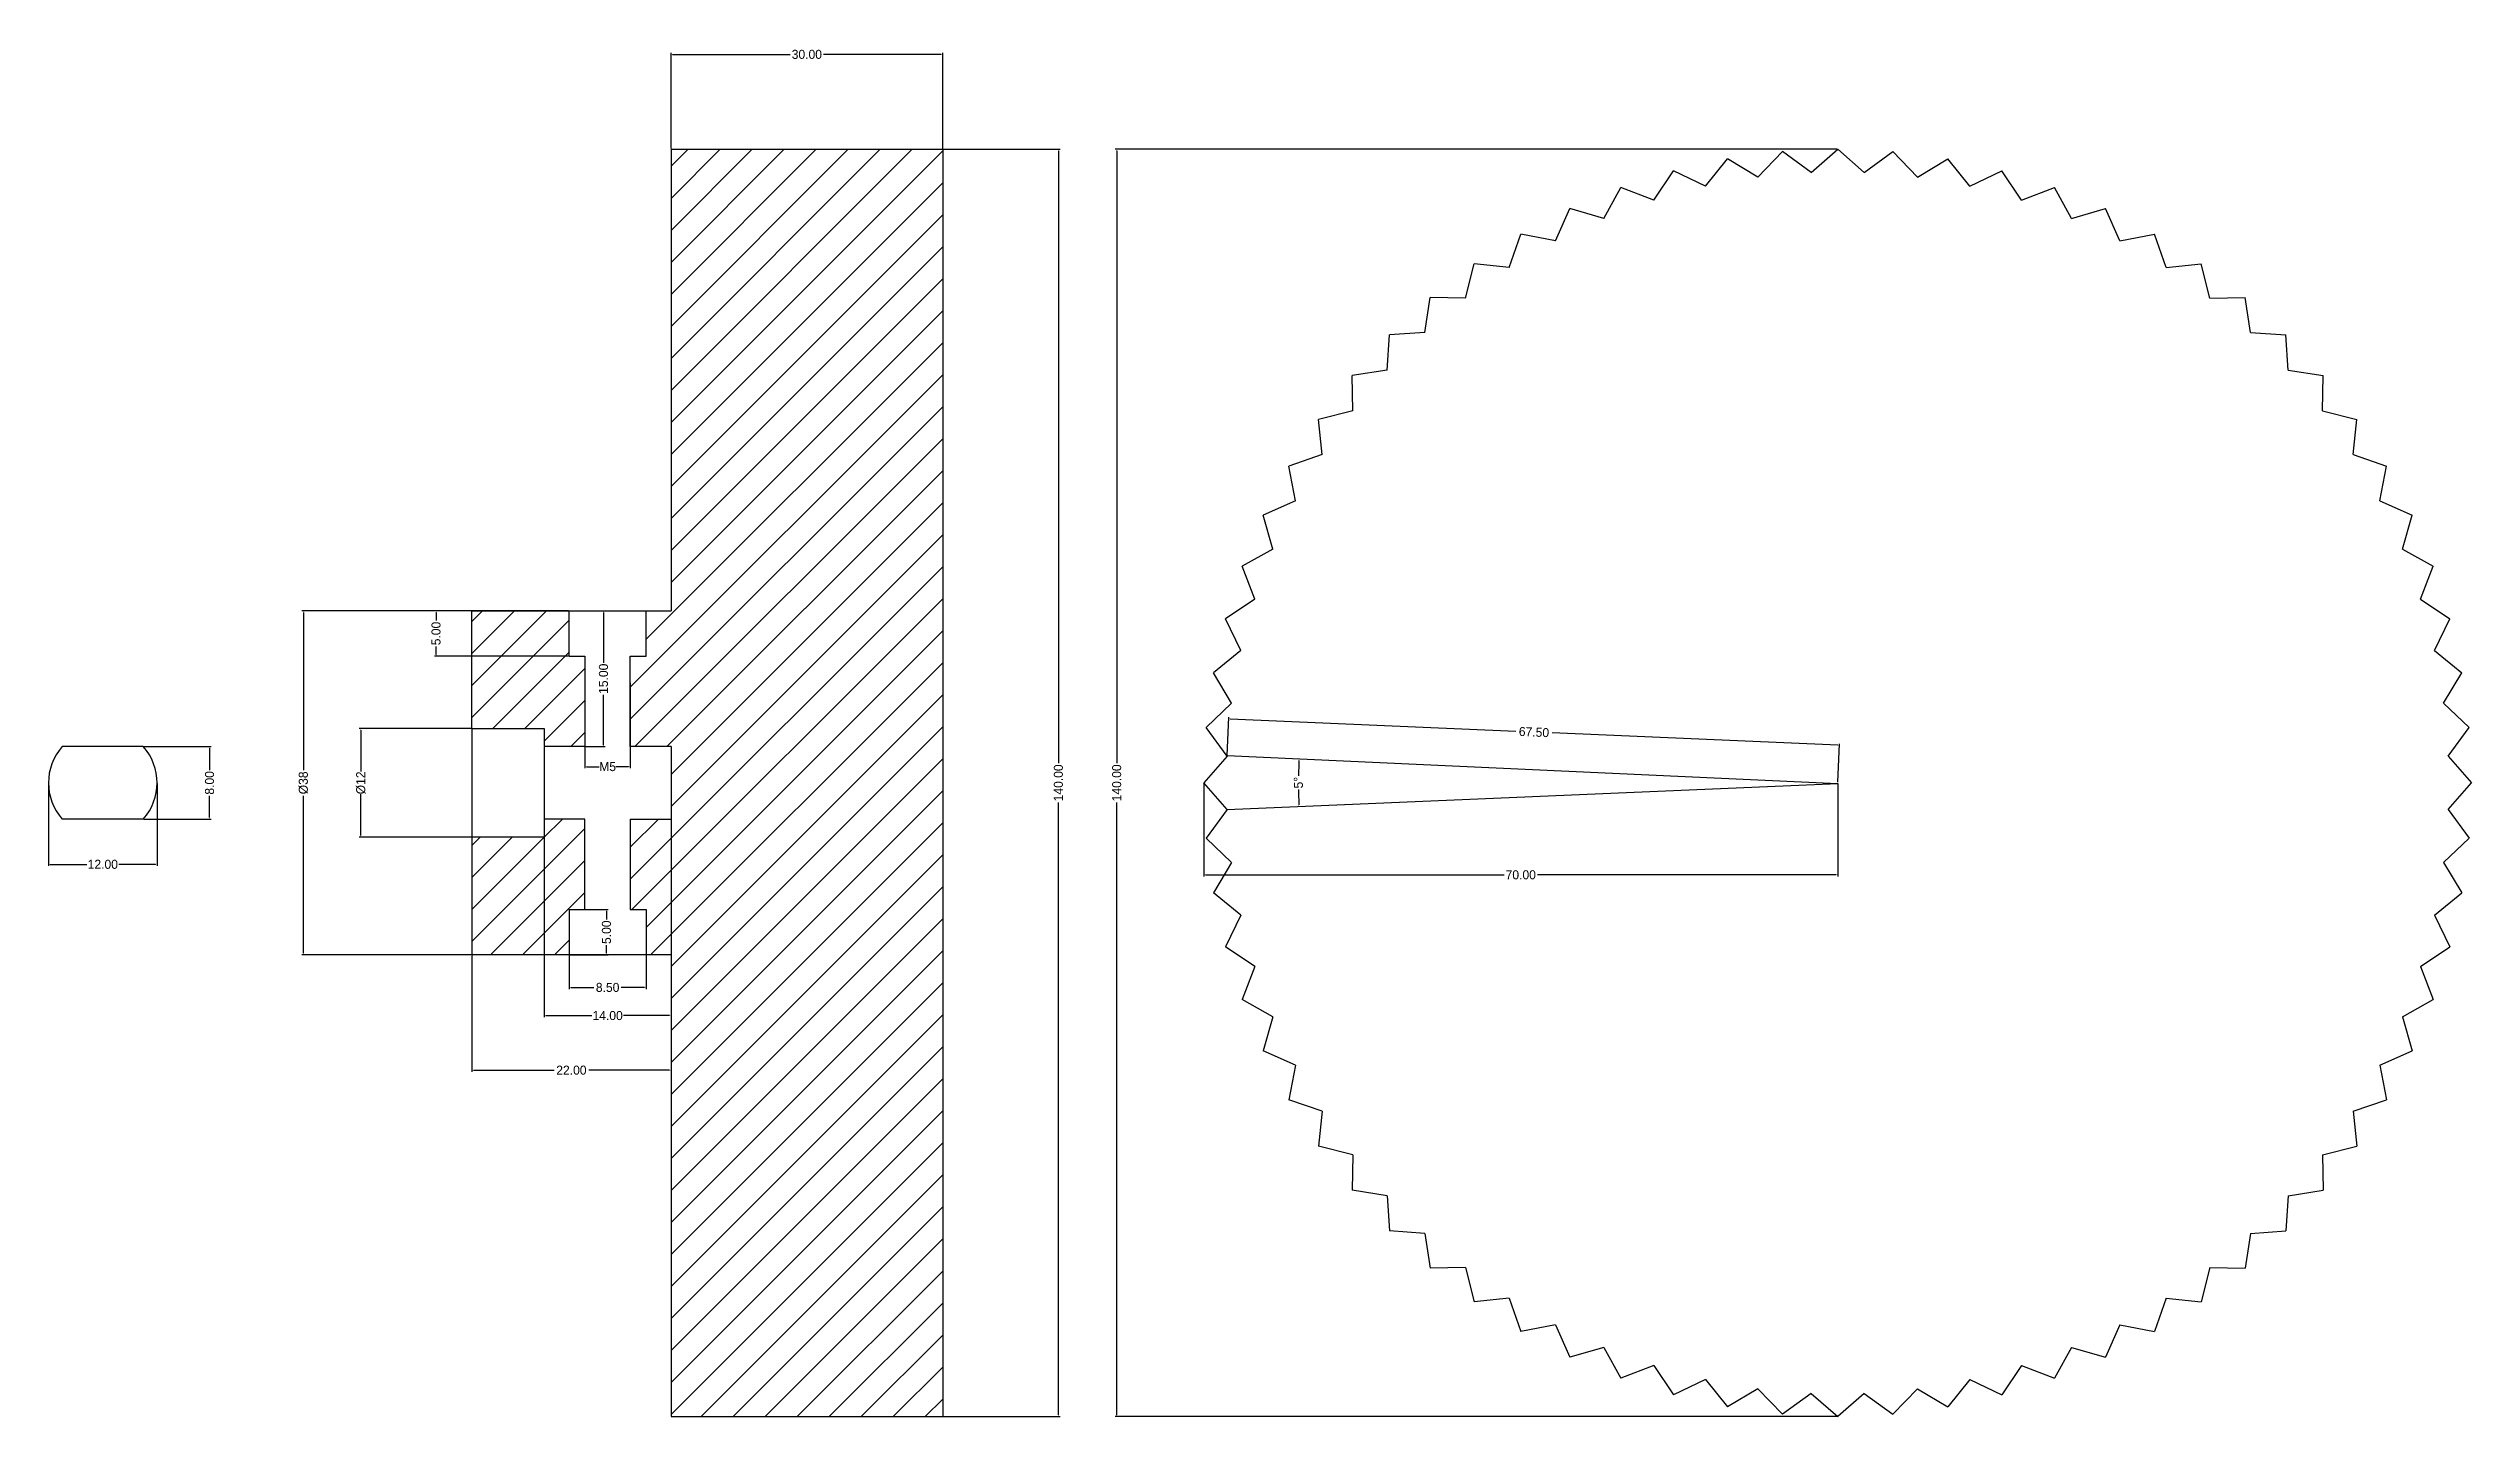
# Model space of a CAD drawing. Header units: inches. Extents: x -36 to 232, y -70 to 81.
import ezdxf

# ---------------------------------------------------------------- set-up
doc = ezdxf.new("R2010")
doc.units = ezdxf.units.IN
doc.header["$MEASUREMENT"] = 0
doc.dimstyles.get("Standard").update_dxf_attribs({"dimtxt": 1, "dimasz": 0.18, "dimexe": 0.18, "dimexo": 0.0625, "dimgap": 0.09, "dimtad": 0, "dimtoh": 1, "dimzin": 0, "dimdsep": 46, "dimtxsty": 'Standard', "dimcen": 0.09, "dimadec": 0, "dimazin": 0, "dimtfac": 1, "dimtofl": 0, "dimtmove": 0, "dimatfit": 3, "dimfxl": 1, "dimtolj": 1, "dimtzin": 0, "dimarcsym": 0})

# ---------------------------------------------------------------- blocks, each defined once
blk = doc.blocks.new('*D1')
at = {"color": 0, "lineweight": -2}
for p, q in [((62.81, 70), (75.71, 70)), ((75.53, 69.82), (75.53, 2.17)), ((75.53, -69.82), (75.53, -2.17)), ((62.81, -70), (75.71, -70))]:
    blk.add_line(p, q, dxfattribs=at)
at = {"color": 0}
for points in [[(75.5, 69.82), (75.56, 69.82), (75.53, 70)], [(75.5, -69.82), (75.56, -69.82), (75.53, -70)]]:
    blk.add_solid(points, dxfattribs=at)
at = {"layer": 'Defpoints', "color": 0}
for p in [(62.75, 70), (62.75, -70), (75.53, -70)]:
    blk.add_point(p, dxfattribs=at)
at = {"color": 0, "insert": (75.53, 0), "char_height": 1, "attachment_point": 5, "rotation": 90}
blk.add_mtext('\\A1;140.00', dxfattribs=at)
blk = doc.blocks.new('*D2')
at = {"color": 0, "lineweight": -2}
for p, q in [((10.69, 19), (-8.02, 19)), ((-7.84, 18.82), (-7.84, 1.42)), ((-7.84, -18.82), (-7.84, -1.42)), ((10.69, -19), (-8.02, -19))]:
    blk.add_line(p, q, dxfattribs=at)
at = {"color": 0}
for points in [[(-7.87, 18.82), (-7.81, 18.82), (-7.84, 19)], [(-7.87, -18.82), (-7.81, -18.82), (-7.84, -19)]]:
    blk.add_solid(points, dxfattribs=at)
at = {"layer": 'Defpoints', "color": 0}
for p in [(10.75, 19), (-7.84, -19), (10.75, -19)]:
    blk.add_point(p, dxfattribs=at)
at = {"color": 0, "insert": (-7.84, 0), "char_height": 1, "attachment_point": 5, "rotation": 90}
blk.add_mtext('\\A1;%%C38', dxfattribs=at)
blk = doc.blocks.new('*D3')
at = {"color": 0, "lineweight": -2}
for p, q in [((10.69, 6), (-1.68, 6)), ((-1.5, 5.82), (-1.5, 1.26)), ((-1.5, -5.82), (-1.5, -1.26)), ((10.69, -6), (-1.68, -6))]:
    blk.add_line(p, q, dxfattribs=at)
at = {"color": 0}
for points in [[(-1.53, 5.82), (-1.47, 5.82), (-1.5, 6)], [(-1.53, -5.82), (-1.47, -5.82), (-1.5, -6)]]:
    blk.add_solid(points, dxfattribs=at)
at = {"layer": 'Defpoints', "color": 0}
for p in [(10.75, 6), (-1.5, -6), (10.75, -6)]:
    blk.add_point(p, dxfattribs=at)
at = {"color": 0, "insert": (-1.5, 0), "char_height": 1, "attachment_point": 5, "rotation": 90}
blk.add_mtext('\\A1;%%C12', dxfattribs=at)
blk = doc.blocks.new('*D4')
at = {"color": 0, "lineweight": -2}
for p, q in [((32.75, 70.06), (32.75, 80.65)), ((32.93, 80.47), (45.91, 80.47)), ((62.57, 80.47), (49.59, 80.47)), ((62.75, 70.06), (62.75, 80.65))]:
    blk.add_line(p, q, dxfattribs=at)
at = {"color": 0}
for points in [[(32.93, 80.5), (32.93, 80.44), (32.75, 80.47)], [(62.57, 80.5), (62.57, 80.44), (62.75, 80.47)]]:
    blk.add_solid(points, dxfattribs=at)
at = {"layer": 'Defpoints', "color": 0}
for p in [(62.75, 80.47), (32.75, 70), (62.75, 70)]:
    blk.add_point(p, dxfattribs=at)
at = {"color": 0, "insert": (47.75, 80.47), "char_height": 1, "attachment_point": 5}
blk.add_mtext('\\A1;30.00', dxfattribs=at)
blk = doc.blocks.new('*D5')
at = {"color": 0, "lineweight": -2}
for p, q in [((10.75, -19.06), (10.75, -31.92)), ((32.75, -19.06), (32.75, -31.92)), ((10.93, -31.74), (19.83, -31.74)), ((32.57, -31.74), (23.67, -31.74))]:
    blk.add_line(p, q, dxfattribs=at)
at = {"color": 0}
for points in [[(10.93, -31.71), (10.93, -31.77), (10.75, -31.74)], [(32.57, -31.71), (32.57, -31.77), (32.75, -31.74)]]:
    blk.add_solid(points, dxfattribs=at)
at = {"layer": 'Defpoints', "color": 0}
for p in [(10.75, -19), (32.75, -19), (32.75, -31.74)]:
    blk.add_point(p, dxfattribs=at)
at = {"color": 0, "insert": (21.75, -31.74), "char_height": 1, "attachment_point": 5}
blk.add_mtext('\\A1;22.00', dxfattribs=at)
blk = doc.blocks.new('*D6')
at = {"color": 0, "lineweight": -2}
for p, q in [((-25.47, 4), (-18.03, 4)), ((-18.21, 3.82), (-18.21, 1.42)), ((-18.21, -3.82), (-18.21, -1.42)), ((-25.47, -4), (-18.03, -4))]:
    blk.add_line(p, q, dxfattribs=at)
at = {"color": 0}
for points in [[(-18.24, 3.82), (-18.18, 3.82), (-18.21, 4)], [(-18.24, -3.82), (-18.18, -3.82), (-18.21, -4)]]:
    blk.add_solid(points, dxfattribs=at)
at = {"layer": 'Defpoints', "color": 0}
for p in [(-25.53, 4), (-25.53, -4), (-18.21, -4)]:
    blk.add_point(p, dxfattribs=at)
at = {"color": 0, "insert": (-18.21, 0), "char_height": 1, "attachment_point": 5, "rotation": 90}
blk.add_mtext('\\A1;8.00', dxfattribs=at)
blk = doc.blocks.new('*D7')
at = {"color": 0, "lineweight": -2}
for p, q in [((-36, -0.06), (-36, -9.18)), ((-24, -0.06), (-24, -9.18)), ((-35.82, -9), (-31.76, -9)), ((-24.18, -9), (-28.24, -9))]:
    blk.add_line(p, q, dxfattribs=at)
at = {"color": 0}
for points in [[(-35.82, -8.97), (-35.82, -9.03), (-36, -9)], [(-24.18, -8.97), (-24.18, -9.03), (-24, -9)]]:
    blk.add_solid(points, dxfattribs=at)
at = {"layer": 'Defpoints', "color": 0}
for p in [(-36, 0), (-24, 0), (-24, -9)]:
    blk.add_point(p, dxfattribs=at)
at = {"color": 0, "insert": (-30, -9), "char_height": 1, "attachment_point": 5}
blk.add_mtext('\\A1;12.00', dxfattribs=at)
blk = doc.blocks.new('*D8')
at = {"color": 0, "lineweight": -2}
for p, q in [((91.59, -0.06), (91.59, -10.34)), ((161.59, -0.06), (161.59, -10.34)), ((91.77, -10.16), (124.75, -10.16)), ((161.41, -10.16), (128.43, -10.16))]:
    blk.add_line(p, q, dxfattribs=at)
at = {"color": 0}
for points in [[(91.77, -10.13), (91.77, -10.19), (91.59, -10.16)], [(161.41, -10.13), (161.41, -10.19), (161.59, -10.16)]]:
    blk.add_solid(points, dxfattribs=at)
at = {"layer": 'Defpoints', "color": 0}
for p in [(91.59, 0), (161.59, 0), (161.59, -10.16)]:
    blk.add_point(p, dxfattribs=at)
at = {"color": 0, "insert": (126.59, -10.16), "char_height": 1, "attachment_point": 5}
blk.add_mtext('\\A1;70.00', dxfattribs=at)
blk = doc.blocks.new('*D9')
at = {"color": 0, "lineweight": -2}
for p, q in [((94.15, 3.01), (94.34, 7.26)), ((94.51, 7.08), (126.05, 5.7)), ((161.59, 4.15), (130.05, 5.52)), ((161.59, 0.06), (161.78, 4.32))]:
    blk.add_line(p, q, dxfattribs=at)
at = {"color": 0}
for points in [[(94.51, 7.11), (94.51, 7.05), (94.33, 7.08)], [(161.59, 4.18), (161.59, 4.12), (161.77, 4.14)]]:
    blk.add_solid(points, dxfattribs=at)
at = {"layer": 'Defpoints', "color": 0}
for p in [(94.33, 7.08), (94.15, 2.94), (161.59, 0)]:
    blk.add_point(p, dxfattribs=at)
at = {"color": 0, "insert": (128.05, 5.61), "char_height": 1, "attachment_point": 5, "rotation": 357.5}
blk.add_mtext('\\A1;67.50', dxfattribs=at)
blk = doc.blocks.new('*D10')
at = {"color": 0, "lineweight": -2}
for start, end in [(177.5671, 179.1924), (180.6485, 182.2738)]:
    blk.add_arc((161.59, -0.06), 59.55, start, end, dxfattribs=at)
at = {"color": 0}
for points in [[(102.06, 2.47), (102.12, 2.46), (102.1, 2.65)], [(102.11, -2.42), (102.05, -2.43), (102.09, -2.61)]]:
    blk.add_solid(points, dxfattribs=at)
at = {"layer": 'Defpoints', "color": 0}
for p in [(94.15, 3.01), (102.04, 0.9), (161.59, -0.06), (161.59, -0.06), (94.15, -2.94)]:
    blk.add_point(p, dxfattribs=at)
at = {"color": 0, "insert": (102.04, 0.02), "char_height": 1, "attachment_point": 5, "rotation": 89.9205}
blk.add_mtext('\\A1;5°', dxfattribs=at)
blk = doc.blocks.new('*D11')
at = {"color": 0, "lineweight": -2}
for p, q in [((23.25, 11.04), (23.25, 1.61)), ((28.25, 11.04), (28.25, 1.61)), ((23.43, 1.79), (24.83, 1.79)), ((28.07, 1.79), (26.67, 1.79))]:
    blk.add_line(p, q, dxfattribs=at)
at = {"color": 0}
for points in [[(23.43, 1.82), (23.43, 1.76), (23.25, 1.79)], [(28.07, 1.82), (28.07, 1.76), (28.25, 1.79)]]:
    blk.add_solid(points, dxfattribs=at)
at = {"layer": 'Defpoints', "color": 0}
for p in [(23.25, 11.11), (28.25, 11.11), (28.25, 1.79)]:
    blk.add_point(p, dxfattribs=at)
at = {"color": 0, "insert": (25.75, 1.79), "char_height": 1, "attachment_point": 5}
blk.add_mtext('\\A1;M5', dxfattribs=at)
blk = doc.blocks.new('*D12')
at = {"color": 0, "lineweight": -2}
for p, q in [((21.56, -14), (25.8, -14)), ((25.62, -14.18), (25.62, -15.08)), ((25.62, -18.82), (25.62, -17.92)), ((21.56, -19), (25.8, -19))]:
    blk.add_line(p, q, dxfattribs=at)
at = {"color": 0}
for points in [[(25.59, -14.18), (25.65, -14.18), (25.62, -14)], [(25.59, -18.82), (25.65, -18.82), (25.62, -19)]]:
    blk.add_solid(points, dxfattribs=at)
at = {"layer": 'Defpoints', "color": 0}
for p in [(21.5, -14), (21.5, -19), (25.62, -19)]:
    blk.add_point(p, dxfattribs=at)
at = {"color": 0, "insert": (25.62, -16.5), "char_height": 1, "attachment_point": 5, "rotation": 90}
blk.add_mtext('\\A1;5.00', dxfattribs=at)
blk = doc.blocks.new('*D13')
at = {"color": 0, "lineweight": -2}
for p, q in [((21.5, -19.06), (21.5, -22.78)), ((30, -19.06), (30, -22.78)), ((21.68, -22.6), (24.24, -22.6)), ((29.82, -22.6), (27.26, -22.6))]:
    blk.add_line(p, q, dxfattribs=at)
at = {"color": 0}
for points in [[(21.68, -22.57), (21.68, -22.63), (21.5, -22.6)], [(29.82, -22.57), (29.82, -22.63), (30, -22.6)]]:
    blk.add_solid(points, dxfattribs=at)
at = {"layer": 'Defpoints', "color": 0}
for p in [(21.5, -19), (30, -19), (30, -22.6)]:
    blk.add_point(p, dxfattribs=at)
at = {"color": 0, "insert": (25.75, -22.6), "char_height": 1, "attachment_point": 5}
blk.add_mtext('\\A1;8.50', dxfattribs=at)
blk = doc.blocks.new('*D14')
at = {"color": 0, "lineweight": -2}
for p, q in [((18.75, 3.94), (18.75, -25.89)), ((32.75, 3.94), (32.75, -25.89)), ((18.93, -25.71), (23.99, -25.71)), ((32.57, -25.71), (27.51, -25.71))]:
    blk.add_line(p, q, dxfattribs=at)
at = {"color": 0}
for points in [[(18.93, -25.68), (18.93, -25.74), (18.75, -25.71)], [(32.57, -25.68), (32.57, -25.74), (32.75, -25.71)]]:
    blk.add_solid(points, dxfattribs=at)
at = {"layer": 'Defpoints', "color": 0}
for p in [(18.75, 4), (32.75, 4), (32.75, -25.71)]:
    blk.add_point(p, dxfattribs=at)
at = {"color": 0, "insert": (25.75, -25.71), "char_height": 1, "attachment_point": 5}
blk.add_mtext('\\A1;14.00', dxfattribs=at)
blk = doc.blocks.new('*D15')
at = {"color": 0, "lineweight": -2}
for p, q in [((21.44, 19), (6.62, 19)), ((6.8, 18.82), (6.8, 17.92)), ((21.44, 14), (6.62, 14)), ((6.8, 14.18), (6.8, 15.08))]:
    blk.add_line(p, q, dxfattribs=at)
at = {"color": 0}
for points in [[(6.77, 18.82), (6.83, 18.82), (6.8, 19)], [(6.77, 14.18), (6.83, 14.18), (6.8, 14)]]:
    blk.add_solid(points, dxfattribs=at)
at = {"layer": 'Defpoints', "color": 0}
for p in [(21.5, 19), (6.8, 14), (21.5, 14)]:
    blk.add_point(p, dxfattribs=at)
at = {"color": 0, "insert": (6.8, 16.5), "char_height": 1, "attachment_point": 5, "rotation": 90}
blk.add_mtext('\\A1;5.00', dxfattribs=at)
blk = doc.blocks.new('*D16')
at = {"color": 0, "lineweight": -2}
for p, q in [((23.31, 19), (25.47, 19)), ((25.29, 18.82), (25.29, 13.26)), ((25.29, 4.18), (25.29, 9.74)), ((23.31, 4), (25.47, 4))]:
    blk.add_line(p, q, dxfattribs=at)
at = {"color": 0}
for points in [[(25.26, 18.82), (25.32, 18.82), (25.29, 19)], [(25.26, 4.18), (25.32, 4.18), (25.29, 4)]]:
    blk.add_solid(points, dxfattribs=at)
at = {"layer": 'Defpoints', "color": 0}
for p in [(23.25, 19), (25.29, 19), (23.25, 4)]:
    blk.add_point(p, dxfattribs=at)
at = {"color": 0, "insert": (25.29, 11.5), "char_height": 1, "attachment_point": 5, "rotation": 90}
blk.add_mtext('\\A1;15.00', dxfattribs=at)
blk = doc.blocks.new('*D17')
at = {"color": 0, "lineweight": -2}
for p, q in [((161.52, 70), (81.79, 70)), ((81.97, 69.82), (81.97, 2.17)), ((81.97, -69.82), (81.97, -2.17)), ((161.52, -70), (81.79, -70))]:
    blk.add_line(p, q, dxfattribs=at)
at = {"color": 0}
for points in [[(81.94, 69.82), (82, 69.82), (81.97, 70)], [(81.94, -69.82), (82, -69.82), (81.97, -70)]]:
    blk.add_solid(points, dxfattribs=at)
at = {"layer": 'Defpoints', "color": 0}
for p in [(161.59, 70), (81.97, -70), (161.59, -70)]:
    blk.add_point(p, dxfattribs=at)
at = {"color": 0, "insert": (81.97, 0), "char_height": 1, "attachment_point": 5, "rotation": 90}
blk.add_mtext('\\A1;140.00', dxfattribs=at)

msp = doc.modelspace()

# ---------------------------------------------------------------- hatches: boundary and pattern name
h = msp.add_hatch()
h.set_pattern_fill('ANSI31', color=256, scale=20, style=0)
h.paths.add_polyline_path([(23.251, 14), (21.501, 14), (21.501, 19), (10.751, 19), (10.751, 6), (18.751, 6), (18.751, 4), (23.251, 4)])
h.paths.add_polyline_path([(62.751, 70), (32.751, 70), (32.751, 19), (30.001, 19), (30.001, 14), (28.251, 14), (28.251, 4), (32.751, 4), (32.751, -4), (28.251, -4), (28.251, -14), (30.001, -14), (30.001, -19), (32.751, -19), (32.751, -70), (62.751, -70)])
h.paths.add_polyline_path([(23.251, -4), (18.751, -4), (18.751, -6), (10.751, -6), (10.751, -19), (21.501, -19), (21.501, -14), (23.251, -14)])

# ---------------------------------------------------------------- linework, layer by layer
for p, q in [((32.751, 70), (32.751, 19)), ((32.751, 70), (62.751, 70)), ((62.751, 70), (62.751, -70)), ((152.776, 66.923), (155.486, 69.734)), ((158.643, 67.436), (155.486, 69.734)), ((158.643, 67.436), (161.587, 70)), ((164.531, 67.436), (161.587, 70)), ((164.531, 67.436), (167.688, 69.734)), ((170.397, 66.923), (167.688, 69.734)), ((141.289, 64.376), (143.47, 67.615)), ((146.977, 65.9), (143.47, 67.615)), ((146.977, 65.9), (149.432, 68.937)), ((152.776, 66.923), (149.432, 68.937)), ((170.397, 66.923), (173.742, 68.937)), ((176.197, 65.9), (173.742, 68.937)), ((176.197, 65.9), (179.704, 67.615)), ((181.885, 64.376), (179.704, 67.615)), ((135.756, 62.362), (137.646, 65.778)), ((141.289, 64.376), (137.646, 65.778)), ((181.885, 64.376), (185.528, 65.778)), ((187.418, 62.362), (185.528, 65.778)), ((130.419, 59.873), (132.004, 63.442)), ((135.756, 62.362), (132.004, 63.442)), ((187.418, 62.362), (191.17, 63.442)), ((192.755, 59.873), (191.17, 63.442)), ((125.319, 56.929), (126.587, 60.622)), ((130.419, 59.873), (126.587, 60.622)), ((192.755, 59.873), (196.587, 60.622)), ((197.855, 56.929), (196.587, 60.622)), ((120.496, 53.551), (121.437, 57.341)), ((125.319, 56.929), (121.437, 57.341)), ((197.855, 56.929), (201.737, 57.341)), ((202.678, 53.551), (201.737, 57.341)), ((115.985, 49.766), (116.592, 53.623)), ((120.496, 53.551), (116.592, 53.623)), ((202.678, 53.551), (206.582, 53.623)), ((207.189, 49.766), (206.582, 53.623)), ((111.821, 45.602), (112.089, 49.497)), ((115.985, 49.766), (112.089, 49.497)), ((207.189, 49.766), (211.084, 49.497)), ((211.353, 45.602), (211.084, 49.497)), ((111.821, 45.602), (107.964, 44.995)), ((211.353, 45.602), (215.21, 44.995)), ((108.036, 41.091), (107.964, 44.995)), ((215.138, 41.091), (215.21, 44.995)), ((108.036, 41.091), (104.246, 40.15)), ((104.658, 36.268), (104.246, 40.15)), ((215.138, 41.091), (218.928, 40.15)), ((218.516, 36.268), (218.928, 40.15)), ((104.658, 36.268), (100.965, 35)), ((101.714, 31.168), (100.965, 35)), ((218.516, 36.268), (222.209, 35)), ((221.46, 31.168), (222.209, 35)), ((101.714, 31.168), (98.145, 29.583)), ((99.225, 25.831), (98.145, 29.583)), ((221.46, 31.168), (225.029, 29.583)), ((223.949, 25.831), (225.029, 29.583)), ((99.225, 25.831), (95.808, 23.941)), ((223.949, 25.831), (227.365, 23.941)), ((97.211, 20.298), (95.808, 23.941)), ((225.963, 20.298), (227.365, 23.941)), ((10.688, 19), (32.751, 19)), ((10.751, 6), (10.751, 19)), ((21.501, 14), (21.501, 19)), ((30.001, 14), (30.001, 19)), ((97.211, 20.298), (93.972, 18.117)), ((225.963, 20.298), (229.202, 18.117)), ((95.687, 14.61), (93.972, 18.117)), ((227.487, 14.61), (229.202, 18.117)), ((21.501, 14), (23.251, 14)), ((28.251, 14), (30.001, 14)), ((95.687, 14.61), (92.65, 12.155)), ((227.487, 14.61), (230.524, 12.155)), ((94.664, 8.811), (92.65, 12.155)), ((228.509, 8.811), (230.524, 12.155)), ((94.664, 8.811), (91.853, 6.101)), ((228.509, 8.811), (231.321, 6.101)), ((10.751, 6), (18.751, 6)), ((10.751, 6), (10.751, -6)), ((18.751, 6), (18.751, 4)), ((94.151, 2.944), (91.853, 6.101)), ((229.023, 2.944), (231.321, 6.101)), ((-25.528, 4), (-34.472, 4)), ((23.251, 4), (18.751, 4)), ((32.751, 4), (28.251, 4)), ((32.751, 4), (32.751, -4)), ((32.751, 4), (32.751, -4)), ((94.151, 2.944), (91.587, 0)), ((94.154, 3.007), (161.587, -0.062)), ((229.023, 2.944), (231.587, 0)), ((94.151, -2.944), (91.587, 0)), ((229.023, -2.944), (231.587, 0)), ((94.151, -2.944), (161.587, -0.062)), ((-25.528, -4), (-34.472, -4)), ((18.751, -4), (18.751, -6)), ((23.251, -4), (18.751, -4)), ((28.251, -4), (32.751, -4)), ((94.151, -2.944), (91.853, -6.101)), ((229.023, -2.944), (231.321, -6.101)), ((18.751, -6), (10.751, -6)), ((10.751, -6), (10.751, -19)), ((94.664, -8.811), (91.853, -6.101)), ((228.509, -8.811), (231.321, -6.101)), ((94.664, -8.811), (92.65, -12.155)), ((228.509, -8.811), (230.524, -12.155)), ((95.687, -14.61), (92.65, -12.155)), ((227.487, -14.61), (230.524, -12.155)), ((21.501, -14), (23.251, -14)), ((21.501, -14), (21.501, -19)), ((28.251, -14), (30.001, -14)), ((30.001, -14), (30.001, -19)), ((95.687, -14.61), (93.972, -18.117)), ((227.487, -14.61), (229.202, -18.117)), ((97.211, -20.298), (93.972, -18.117)), ((225.963, -20.298), (229.202, -18.117)), ((32.751, -19), (10.751, -19)), ((32.751, -19), (32.751, -70)), ((97.211, -20.298), (95.808, -23.941)), ((225.963, -20.298), (227.365, -23.941)), ((99.225, -25.831), (95.808, -23.941)), ((223.949, -25.831), (227.365, -23.941)), ((99.225, -25.831), (98.145, -29.583)), ((223.949, -25.831), (225.029, -29.583)), ((101.714, -31.168), (98.145, -29.583)), ((101.714, -31.168), (100.965, -35)), ((221.46, -31.168), (225.029, -29.583)), ((221.46, -31.168), (222.209, -35)), ((104.658, -36.268), (100.965, -35)), ((104.658, -36.268), (104.246, -40.15)), ((218.516, -36.268), (222.209, -35)), ((218.516, -36.268), (218.928, -40.15)), ((108.036, -41.091), (104.246, -40.15)), ((108.036, -41.091), (107.964, -44.995)), ((215.138, -41.091), (218.928, -40.15)), ((215.138, -41.091), (215.21, -44.995)), ((111.821, -45.602), (107.964, -44.995)), ((211.353, -45.602), (215.21, -44.995)), ((111.821, -45.602), (112.089, -49.497)), ((211.353, -45.602), (211.084, -49.497)), ((115.985, -49.766), (112.089, -49.497)), ((115.985, -49.766), (116.592, -53.623)), ((207.189, -49.766), (206.582, -53.623)), ((207.189, -49.766), (211.084, -49.497)), ((120.496, -53.551), (116.592, -53.623)), ((120.496, -53.551), (121.437, -57.341)), ((202.678, -53.551), (201.737, -57.341)), ((202.678, -53.551), (206.582, -53.623)), ((125.319, -56.929), (121.437, -57.341)), ((125.319, -56.929), (126.587, -60.622)), ((197.855, -56.929), (196.587, -60.622)), ((197.855, -56.929), (201.737, -57.341)), ((130.419, -59.873), (126.587, -60.622)), ((130.419, -59.873), (132.004, -63.442)), ((192.755, -59.873), (191.17, -63.442)), ((192.755, -59.873), (196.587, -60.622)), ((135.756, -62.362), (132.004, -63.442)), ((135.756, -62.362), (137.646, -65.778)), ((187.418, -62.362), (185.528, -65.778)), ((187.418, -62.362), (191.17, -63.442)), ((141.289, -64.376), (137.646, -65.778)), ((141.289, -64.376), (143.47, -67.615)), ((146.977, -65.9), (143.47, -67.615)), ((146.977, -65.9), (149.432, -68.937)), ((176.197, -65.9), (173.742, -68.937)), ((176.197, -65.9), (179.704, -67.615)), ((181.885, -64.376), (179.704, -67.615)), ((181.885, -64.376), (185.528, -65.778)), ((152.776, -66.923), (149.432, -68.937)), ((152.776, -66.923), (155.486, -69.734)), ((158.643, -67.436), (155.486, -69.734)), ((158.643, -67.436), (161.587, -70)), ((164.531, -67.436), (161.587, -70)), ((164.531, -67.436), (167.688, -69.734)), ((170.397, -66.923), (167.688, -69.734)), ((170.397, -66.923), (173.742, -68.937)), ((32.751, -70), (62.751, -70))]:
    msp.add_line(p, q)
for points in [[(23.251, 14), (23.251, 4)], [(28.251, 4), (28.251, 14)], [(23.251, -14), (23.251, -4)], [(28.251, -4), (28.251, -14)]]:
    msp.add_lwpolyline(points)
for start, end in [(138.18969, 221.81031), (318.18969, 41.81031)]:
    msp.add_arc((-30, 0), 6, start, end)

# ---------------------------------------------------------------- dimensions: what is measured, and where the dimension line sits
for base, p1, p2, picture, middle in [((62.751, 80.472), (32.751, 70), (62.751, 70), '*D4', (47.751, 80.472)), ((32.751, -25.711), (18.751, 4), (32.751, 4), '*D14', (25.751, -25.711)), ((-24, -8.998), (-36, 0), (-24, 0), '*D7', (-30, -8.998)), ((161.587, -10.159), (91.587, 0), (161.587, 0), '*D8', (126.587, -10.159)), ((32.751, -31.742), (10.751, -19), (32.751, -19), '*D5', (21.751, -31.742)), ((30.001, -22.603), (21.501, -19), (30.001, -19), '*D13', (25.751, -22.603))]:
    dim = msp.add_linear_dim(base=base, p1=p1, p2=p2, dimstyle='Standard')
    dim.commit()
    dim.dimension.update_dxf_attribs({"geometry": picture, "text_midpoint": middle})
for base, p1, p2, picture, middle in [((75.53, -70), (62.751, 70), (62.751, -70), '*D1', (75.53, 0)), ((81.969, -70), (161.587, 70), (161.587, -70), '*D17', (81.969, 0)), ((6.803, 14), (21.501, 19), (21.501, 14), '*D15', (6.803, 16.5)), ((25.287, 19), (23.251, 4), (23.251, 19), '*D16', (25.287, 11.5)), ((-18.205, -4), (-25.528, 4), (-25.528, -4), '*D6', (-18.205, 0)), ((25.625, -19), (21.501, -14), (21.501, -19), '*D12', (25.625, -16.5))]:
    dim = msp.add_linear_dim(base=base, p1=p1, p2=p2, angle=90, dimstyle='Standard')
    dim.commit()
    dim.dimension.update_dxf_attribs({"geometry": picture, "text_midpoint": middle})
for base, p1, p2, text, picture, middle in [((-7.839, -19), (10.751, 19), (10.751, -19), '%%C38', '*D2', (-7.839, 0)), ((-1.499, -6), (10.751, 6), (10.751, -6), '%%C12', '*D3', (-1.499, 0))]:
    dim = msp.add_linear_dim(base=base, p1=p1, p2=p2, angle=90, text=text, dimstyle='Standard')
    dim.commit()
    dim.dimension.update_dxf_attribs({"geometry": picture, "text_midpoint": middle})
dim = msp.add_linear_dim(base=(28.251, 1.79), p1=(23.251, 11.107), p2=(28.251, 11.107), text='M5', dimstyle='Standard')
dim.commit()
dim.dimension.update_dxf_attribs({"geometry": '*D11', "text_midpoint": (25.751, 1.79)})
dim = msp.add_aligned_dim(p1=(161.587, 0), p2=(94.151, 2.944), distance=-4.144, dimstyle='Standard')
dim.commit()
dim.dimension.update_dxf_attribs({"geometry": '*D9', "text_midpoint": (128.05, 5.612)})
dim = msp.add_angular_dim_2l(base=(102.044, 0.895), line1=((94.151, -2.944), (161.587, -0.062)), line2=((94.154, 3.007), (161.587, -0.062)), dimstyle='Standard')
dim.commit()
dim.dimension.update_dxf_attribs({"geometry": '*D10', "text_midpoint": (102.036, 0.02)})

doc.saveas('drawing.dxf')
